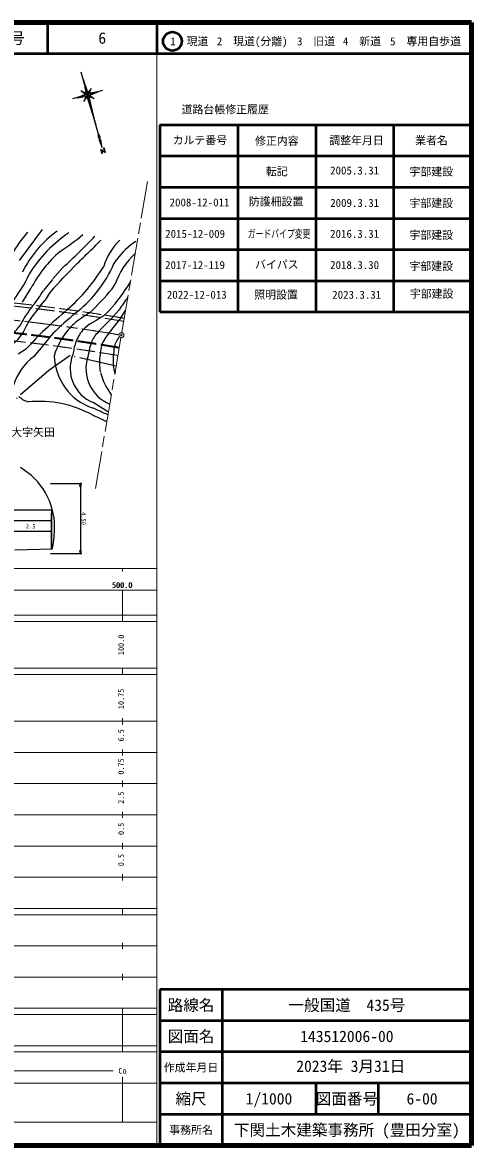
# Model space of a CAD drawing. Units: millimetres, scale not verified. Extents: x 40004 to 680061, y 20002 to 380034.
# Drawn here: x 535951 to 680061, y 20002 to 380034 of the extents above; entities that cross this region are included whole.
import ezdxf
from ezdxf.enums import TextEntityAlignment as Align

# ---------------------------------------------------------------- set-up
doc = ezdxf.new("R2010")
doc.units = ezdxf.units.MM
doc.header["$LTSCALE"] = 1000.09
doc.header["$PDMODE"] = 32
doc.header["$PDSIZE"] = 500
for name, pattern in [('CHAIN', [18.5, 12, -1.5, 3.5, -1.5]), ('DASHED', [7.5, 6, -1.5]), ('LONG_DASHED_DOTTED', [15.25, 12, -1.5, 0.25, -1.5])]:
    doc.linetypes.add(name, pattern=pattern)
for name, color, linetype, lineweight in [('M-BGD', 7, 'Continuous', 25), ('M-BMK', 2, 'CHAIN', 13), ('M-BMK-SRVR', 3, 'Continuous', 25), ('M-OTRS', 6, 'Continuous', 13), ('M-STR-STR1', 1, 'Continuous', 13), ('M-TTL', 2, 'Continuous', 140), ('M-TTL-BAND', 7, 'Continuous', 13), ('M-TTL-FRAM', 2, 'Continuous', 50), ('M-TTL-LINE', 7, 'Continuous', 50), ('M-TTL-TXT', 7, 'Continuous', 50)]:
    doc.layers.add(name, color=color, linetype=linetype, lineweight=lineweight)
doc.layers.add('M-BMK-HTXT', color=7, linetype='Continuous')
doc.styles.add('ＭＳ ゴシック', font='')
doc.styles.get('ＭＳ ゴシック').set_extended_font_data('MS Gothic')

msp = doc.modelspace()

# ---------------------------------------------------------------- hatches: boundary and pattern name
at = {"layer": 'M-BGD'}
for points in [[(554530, 232266), (554697, 231266), (554363, 231266)], [(554530, 209764), (554363, 210764), (554697, 210764)]]:
    msp.add_hatch(color=256, dxfattribs=at).paths.add_polyline_path(points)

# ---------------------------------------------------------------- linework, layer by layer
for p, q in [((535021, 303730), (542420, 313688)), ((565215, 302399), (566243, 304054)), ((548921, 301487), (545671, 297798)), ((545629, 297613), (542669, 294054)), ((564761, 294688), (565747, 296156)), ((535969, 290370), (538650, 294708)), ((541562, 289005), (543287, 291047)), ((562302, 286163), (563815, 287674)), ((565097, 285727), (566999, 287926)), ((567485, 285354), (569043, 287730)), ((534545, 273826), (537210, 275502)), ((541320, 275002), (539555, 272946)), ((563045, 255417), (558597, 258188)), ((558527, 254166), (558685, 254000)), ((558685, 254000), (558885, 254020)), ((558885, 254020), (561839, 252695)), ((544962, 232266), (554962, 232266)), ((554962, 232266), (554530, 232266)), ((554530, 232266), (554530, 209764)), ((533161, 223749), (545245, 223749)), ((545245, 223749), (545245, 211248)), ((545245, 220276), (491490, 220276)), ((545245, 211248), (545245, 222680)), ((491490, 217006), (545245, 217006)), ((533513, 211014), (545510, 211254)), ((544962, 209764), (554962, 209764)), ((554962, 209764), (554530, 209764))]:
    msp.add_line(p, q, dxfattribs=at)
at = {"layer": 'M-BGD', "linetype": 'LONG_DASHED_DOTTED'}
for p, q in [((551224, 273275), (544466, 268457)), ((566013, 269829), (551224, 273275)), ((544466, 268457), (527581, 253925))]:
    msp.add_line(p, q, dxfattribs=at)
at = {"layer": 'M-BGD'}
for points in [[(554530, 232266), (554697, 231266), (554363, 231266)], [(554530, 209764), (554363, 210764), (554697, 210764)]]:
    msp.add_lwpolyline(points, close=True, dxfattribs=at)
for centre, radius, start, end in [((571023, 283705), 44334, 138.93204, 153.14907), ((567622, 284470), 35279, 125.62528, 153.8601), ((574643, 277084), 42764, 123.76681, 148.57456), ((503503, 374781), 81386, 303.15319, 309.56664), ((423793, 440551), 187072, 311.98059, 316.37657), ((581328, 295833), 20213, 134.42982, 162.7588), ((585442, 289971), 23810, 123.45937, 143.73805), ((574736, 276043), 40628, 131.13182, 152.64954), ((586957, 289273), 22299, 131.70543, 162.02081), ((494429, 319936), 48313, 321.84291, 334.82005), ((509638, 334132), 61546, 311.39979, 328.33631), ((527928, 319252), 40919, 309.10825, 335.67818), ((516764, 329588), 63013, 318.30504, 328.65445), ((506426, 315794), 42264, 321.12626, 329.04286), ((500382, 348045), 83616, 313.03155, 320.34861), ((642597, 239216), 89932, 144.0875, 147.20546), ((559689, 270890), 13699, 165.24471, 170.58535), ((551745, 257427), 19734, 128.14863, 161.87728), ((564362, 273650), 18194, 181.63284, 250.46525), ((563140, 269173), 11887, 158.3824, 247.53023), ((568623, 269095), 12304, 162.48153, 247.73861), ((574592, 270785), 13942, 174.18573, 191.184), ((577572, 271015), 12518, 177.71104, 196.93536), ((579381, 272282), 18878, 193.76455, 217.82656), ((539592, 264992), 6798, 225.38422, 255.35584), ((541312, 222806), 35775, 61.23583, 95.51671), ((526311, 178271), 84511, 63.9896, 67.77426), ((562605, 253263), 953, 216.57801, 273.56929), ((593290, 306234), 62012, 240.40454, 240.77733), ((553239, 230294), 26969, 67.54418, 68.67812), ((524275, 218266), 22002, 0, 60), ((513274, 218266), 33003, 348.50317, 0), ((539735, 212884), 6000, 344.23725, 348.50317)]:
    msp.add_arc(centre, radius, start, end, dxfattribs=at)
at = {"layer": 'M-BGD', "linetype": 'DASHED'}
for radius, start in [(595799, 80.41927), (595999, 80.41926)]:
    msp.add_arc((467834, -311850), radius, start, 88.71796, dxfattribs=at)
at = {"layer": 'M-BGD'}
for points, knots in [([(546429, 295418), (548678, 297749), (550892, 300113), (553175, 302411), (554401, 303645), (555663, 304842), (556907, 306059), (558319, 307442), (559729, 308826), (561141, 310210)], [0, 0, 0, 0, 1, 1, 1, 2, 2, 2, 3, 3, 3, 3]), ([(546429, 295418), (545786, 294644), (545079, 293920), (544499, 293097), (544042, 292448), (543691, 291731), (543287, 291047)], [0, 0, 0, 0, 1, 1, 1, 2, 2, 2, 2]), ([(539330, 289269), (538499, 288152), (537588, 287091), (536838, 285918), (536353, 285160), (536050, 284294), (535548, 283547), (534879, 282553), (534104, 281626), (533273, 280764), (532353, 279810), (531366, 278909), (530289, 278138), (529351, 277466), (528287, 276989), (527287, 276415)], [0, 0, 0, 0, 1, 1, 1, 2, 2, 2, 3, 3, 3, 4, 4, 4, 5, 5, 5, 5]), ([(541668, 289131), (540619, 287767), (539490, 286462), (538520, 285041), (537130, 283003), (536283, 280595), (534708, 278696), (533889, 277709), (532791, 276992), (531833, 276139)], [0, 0, 0, 0, 1, 1, 1, 2, 2, 2, 3, 3, 3, 3]), ([(550376, 287997), (547984, 285856), (545525, 283790), (543201, 281576), (541142, 279615), (539207, 277527), (537210, 275502)], [0, 0, 0, 0, 1, 1, 1, 2, 2, 2, 2]), ([(553763, 287521), (551359, 285388), (548801, 283415), (546549, 281121), (544670, 279207), (543063, 277042), (541320, 275002)], [0, 0, 0, 0, 1, 1, 1, 2, 2, 2, 2]), ([(557496, 286974), (556016, 285952), (554411, 285091), (553055, 283909), (551623, 282661), (550298, 281260), (549210, 279702), (548064, 278063), (547365, 276154), (546442, 274379)], [0, 0, 0, 0, 1, 1, 1, 2, 2, 2, 3, 3, 3, 3]), ([(562363, 286225), (559980, 284586), (557162, 283447), (555214, 281308), (554204, 280199), (553569, 278774), (553021, 277377), (552541, 276156), (552400, 274827), (552089, 273552)], [0, 0, 0, 0, 1, 1, 1, 2, 2, 2, 3, 3, 3, 3]), ([(565142, 285779), (563729, 284357), (562222, 283023), (560903, 281513), (560002, 280481), (559014, 279476), (558402, 278249), (557562, 276562), (557394, 274615), (556890, 272798)], [0, 0, 0, 0, 1, 1, 1, 2, 2, 2, 3, 3, 3, 3]), ([(567485, 285354), (566382, 283929), (565220, 282548), (564175, 281080), (563241, 279766), (562120, 278530), (561533, 277028), (560940, 275507), (560993, 273807), (560722, 272197)], [0, 0, 0, 0, 1, 1, 1, 2, 2, 2, 3, 3, 3, 3]), ([(566905, 279174), (566511, 278633), (566138, 278066), (565876, 277450), (565491, 276545), (565359, 275546), (565224, 274572), (565084, 273561), (565117, 272534), (565064, 271515)], [0, 0, 0, 0, 1, 1, 1, 2, 2, 2, 3, 3, 3, 3])]:
    msp.add_open_spline(points, degree=3, knots=knots, dxfattribs=at)
at = {"layer": 'M-BMK'}
for p, q in [((576041, 329083), (567831, 280568)), ((567564, 278990), (559354, 230476))]:
    msp.add_line(p, q, dxfattribs=at)
msp.add_arc((467851, -311739), 599886, 80.49539, 88.72004, dxfattribs=at)
at = {"layer": 'M-BMK-SRVR'}
for p, q in [((561510, 339970), (554832, 364064)), ((555500, 361654), (556398, 357083)), ((557082, 357273), (555500, 361654)), ((561654, 358171), (552016, 355500)), ((556398, 357083), (553462, 355901)), ((559014, 355603), (554657, 358069)), ((555093, 357821), (556072, 356951)), ((556332, 357433), (555093, 357821)), ((555602, 354657), (558068, 359014)), ((557821, 358577), (556959, 357607)), ((560208, 357771), (557082, 357273)), ((557272, 356588), (560208, 357771)), ((559506, 347198), (557272, 356588)), ((557430, 357328), (557821, 358577)), ((558577, 355850), (557599, 356720)), ((553462, 355901), (556588, 356399)), ((556240, 356344), (555849, 355094)), ((555849, 355094), (556700, 356051)), ((556588, 356399), (559506, 347198)), ((557355, 356233), (558577, 355850)), ((560308, 344307), (560816, 343410)), ((560334, 343276), (560308, 344307)), ((560708, 342861), (560334, 343276)), ((560708, 342861), (560601, 342312)), ((560601, 342312), (561510, 339970)), ((560816, 343410), (560708, 342861)), ((561083, 342446), (560708, 342861)), ((561510, 339970), (561083, 342446)), ((561085, 339441), (561155, 339460)), ((561412, 338259), (561085, 339441)), ((561155, 339460), (562329, 338561)), ((561255, 339179), (561235, 339173)), ((561235, 339173), (561483, 338278)), ((562300, 338391), (561255, 339179)), ((561840, 339650), (562296, 339777)), ((561853, 339604), (561840, 339650)), ((561948, 339630), (561853, 339604)), ((561997, 339644), (561948, 339630)), ((562055, 339629), (561997, 339644)), ((562063, 339598), (562055, 339629)), ((562349, 338567), (562063, 339598)), ((562167, 339691), (562122, 339647)), ((562122, 339647), (562133, 339618)), ((562133, 339618), (562431, 338541)), ((562217, 339705), (562167, 339691)), ((562309, 339730), (562217, 339705)), ((562296, 339777), (562309, 339730)), ((562630, 338483), (562300, 338391)), ((562329, 338561), (562349, 338567)), ((562431, 338541), (562437, 338511)), ((562437, 338511), (562499, 338494)), ((562499, 338494), (562548, 338508)), ((562548, 338508), (562618, 338528)), ((562618, 338528), (562630, 338483)), ((561237, 338145), (561331, 338171)), ((561249, 338100), (561237, 338145)), ((561704, 338226), (561249, 338100)), ((561331, 338171), (561381, 338184)), ((561381, 338184), (561421, 338229)), ((561421, 338229), (561412, 338259)), ((561483, 338278), (561491, 338248)), ((561491, 338248), (561551, 338231)), ((561551, 338231), (561601, 338246)), ((561601, 338246), (561692, 338271)), ((561692, 338271), (561704, 338226))]:
    msp.add_line(p, q, dxfattribs=at)
at = {"layer": 'M-BMK-SRVR', "lineweight": 13}
msp.add_circle((567697, 279779), 800, dxfattribs=at)
at = {"layer": 'M-OTRS'}
msp.add_point((567697, 279779), dxfattribs=at)
at = {"layer": 'M-STR-STR1', "linetype": 'DASHED'}
for radius, start in [(604499, 80.41891), (605499, 80.41887), (593399, 80.41937)]:
    msp.add_arc((467834, -311850), radius, start, 88.71796, dxfattribs=at)
at = {"layer": 'M-TTL'}
for p, q in [((680061, 380034), (40004, 380034)), ((680061, 307224), (680061, 380034)), ((680061, 20002), (680061, 307224)), ((40004, 20002), (680061, 20002))]:
    msp.add_line(p, q, dxfattribs=at)
at = {"layer": 'M-TTL-BAND'}
for p, q in [((579052, 20002), (579052, 370033)), ((40004, 205018), (579052, 205018)), ((568051, 205018), (568051, 204018)), ((68006, 198018), (579052, 198018)), ((568051, 188017), (568051, 198018)), ((40004, 190017), (579052, 190017)), ((40004, 188017), (579052, 188017)), ((40004, 173015), (579052, 173015)), ((568051, 171015), (568051, 173015)), ((40004, 171015), (579052, 171015)), ((40004, 156014), (579052, 156014)), ((568051, 155014), (568051, 157014)), ((46004, 146013), (579052, 146013)), ((568051, 145013), (568051, 147013)), ((568051, 135012), (568051, 137012)), ((52005, 136012), (579052, 136012)), ((568051, 125011), (568051, 127011)), ((46004, 126011), (579052, 126011)), ((52005, 116010), (579052, 116010)), ((568051, 115010), (568051, 117010)), ((46004, 106009), (579052, 106009)), ((568051, 105009), (568051, 107010)), ((40004, 96009), (579052, 96009)), ((40004, 94008), (579052, 94008)), ((568051, 94008), (568051, 96009)), ((49004, 84007), (579052, 84007)), ((568051, 83007), (568051, 85008)), ((40004, 74007), (579052, 74007)), ((568051, 73007), (568051, 75007)), ((40004, 64006), (579052, 64006)), ((40004, 62006), (579052, 62006)), ((568051, 62006), (568051, 64006)), ((568051, 52005), (568051, 62006)), ((40004, 52005), (579052, 52005)), ((568051, 50004), (568051, 52005)), ((40004, 50004), (579052, 50004)), ((447540, 44004), (565051, 44004)), ((40004, 40004), (579052, 40004)), ((568051, 27502), (568051, 42004)), ((68006, 27502), (579052, 27502))]:
    msp.add_line(p, q, dxfattribs=at)
at = {"layer": 'M-TTL-FRAM'}
for p, q in [((580052, 347228), (580052, 307224)), ((580052, 347228), (680061, 347228)), ((580052, 307224), (580052, 287222)), ((580052, 287222), (680061, 287222)), ((680061, 70006), (580052, 70006)), ((580052, 70006), (580052, 20002))]:
    msp.add_line(p, q, dxfattribs=at)
at = {"layer": 'M-TTL-LINE'}
for p, q in [((544045, 380034), (544045, 370033)), ((579052, 380034), (579052, 370033)), ((40004, 370033), (680061, 370033)), ((605054, 347228), (605054, 307224)), ((630056, 347228), (630056, 307224)), ((655059, 347228), (655059, 307224)), ((580052, 337227), (680061, 337227)), ((580052, 327226), (680061, 327226)), ((580052, 317225), (680061, 317225)), ((580052, 307224), (680061, 307224)), ((605054, 307224), (605054, 287222)), ((630056, 307224), (630056, 287222)), ((655059, 307224), (655059, 287222)), ((580052, 297223), (680061, 297223)), ((600054, 70006), (600054, 20002)), ((680061, 60005), (580052, 60005)), ((680061, 50004), (580052, 50004)), ((680061, 40004), (580052, 40004)), ((630056, 40004), (630056, 30003)), ((650058, 40004), (650058, 30003)), ((680061, 30003), (580052, 30003))]:
    msp.add_line(p, q, dxfattribs=at)
at = {"layer": 'M-TTL-TXT'}
msp.add_circle((584083, 373991), 3000, dxfattribs=at)

# ---------------------------------------------------------------- texts
at = {"layer": 'M-BGD', "style": 'ＭＳ ゴシック'}
msp.add_text('4.50', height=1320, rotation=270, dxfattribs=at).set_placement((554530, 221015), align=Align.BOTTOM_CENTER)
msp.add_text('2.5', height=1320, dxfattribs=at).set_placement((538601, 217428), align=Align.BOTTOM_CENTER)
at = {"layer": 'M-BMK-HTXT', "style": 'ＭＳ ゴシック'}
msp.add_text('大字矢田', height=2566, dxfattribs=at).set_placement((539359, 248701), align=Align.MIDDLE_CENTER)
at = {"layer": 'M-TTL-BAND', "style": 'ＭＳ ゴシック'}
for s, p in [('500.0', (567895, 198212)), ('500.0', (568051, 198213)), ('Co', (568051, 42504))]:
    msp.add_text(s, height=1833, dxfattribs=at).set_placement(p, align=Align.BOTTOM_CENTER)
for s, p in [('100.0', (569051, 180516)), ('10.75', (569051, 163189)), ('6.5', (569051, 151514)), ('0.75', (569051, 141513)), ('2.5', (569051, 131512)), ('0.5', (569051, 121511)), ('0.5', (569051, 111510))]:
    msp.add_text(s, height=1833, rotation=90, dxfattribs=at).set_placement(p, align=Align.BOTTOM_CENTER)
at = {"layer": 'M-TTL-TXT', "style": 'ＭＳ ゴシック'}
for s, height, p in [('図面番号', 3666, (526669, 375034)), ('6', 3666, (561547, 375034)), ('1\u3000現道', 2566, (589501, 373991)), ('2\u3000現道(分離)', 2566, (609673, 373991)), ('3\u3000旧道', 2566, (630178, 373991)), ('4\u3000新道', 2566, (644882, 373991)), ('5\u3000専用自歩道', 2566, (665288, 373991)), ('道路台帳修正履歴', 2566, (601022, 352145)), ('カルテ番号', 2566, (592892, 342308)), ('修正内容', 2566, (617564, 342053)), ('調整年月日', 2566, (643146, 342227)), ('業者名', 2566, (667194, 342227)), ('転記', 2566, (617555, 332275)), ('宇部建設', 2566, (667136, 332218)), ('防護柵設置', 2566, (617351, 322612)), ('2008-12-011', 2566, (592779, 322335)), ('2009.3.31', 2566, (642557, 322187)), ('宇部建設', 2566, (667136, 322130)), ('宇部建設', 2566, (667136, 311917)), ('宇部建設', 2566, (667136, 301916)), ('路線名', 3666, (590053, 65006)), ('路線名', 3666, (590053, 65006)), ('一般国道\u3000435号', 3666, (640057, 65006)), ('図面名', 3666, (590053, 55005)), ('図面名', 3666, (590053, 55005)), ('143512006-00', 3666, (640057, 55005)), ('作成年月日', 2566, (590053, 45004)), ('作成年月日', 2566, (590053, 45004)), ('縮尺', 3666, (590053, 35003)), ('縮尺', 3666, (590053, 35003)), ('1/1000', 3666, (615055, 35003)), ('図面番号', 3666, (640057, 35003)), ('図面番号', 3666, (640057, 35003)), ('6-00', 3666, (664184, 35003)), ('事務所名', 2566, (590053, 25002)), ('事務所名', 2566, (590053, 25002)), ('下関土木建築事務所 (豊田分室)', 3666, (640057, 25002))]:
    msp.add_text(s, height=height, dxfattribs=at).set_placement(p, align=Align.MIDDLE_CENTER)
for s, height, p in [('2005.3.31', 2566, (634682, 330525)), ('2016.3.31', 2566, (634682, 310224)), ('2017-12-119', 2566, (581731, 300223)), ('バイパス', 2566, (610563, 300373)), ('2018.3.30', 2566, (634682, 300223)), ('2023年 3月31日', 3666, (623806, 42504))]:
    msp.add_text(s, height=height, dxfattribs=at).set_placement(p, align=Align.BOTTOM_LEFT)
for s, p in [('2015-12-009', (591356, 310224)), ('2022-12-013', (591895, 290697)), ('照明設置', (617338, 290697)), ('2023.3.31', (643211, 290697)), ('宇部建設', (667251, 291006))]:
    msp.add_text(s, height=2566, dxfattribs=at).set_placement(p, align=Align.BOTTOM_CENTER)
at = {"layer": 'M-TTL-TXT', "style": 'ＭＳ ゴシック', "width": 0.7}
msp.add_text('ガードパイプ変更', height=2566, dxfattribs=at).set_placement((608228, 310224), align=Align.BOTTOM_LEFT)

doc.saveas('drawing.dxf')
